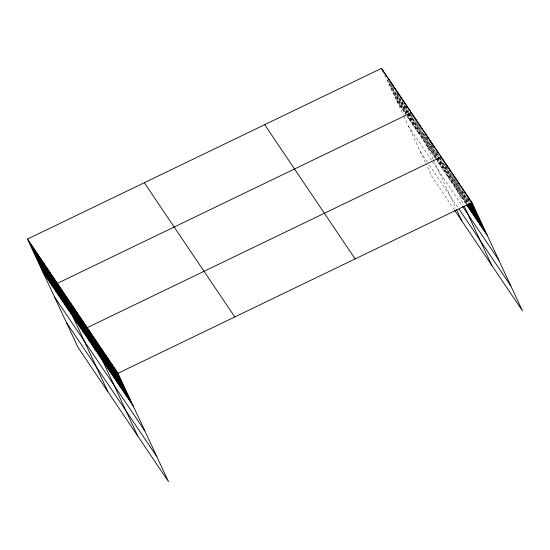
<?xml version="1.0" encoding="UTF-8"?>
<svg xmlns="http://www.w3.org/2000/svg" width="550" height="550" viewBox="0 0 550 550"><rect width="100%" height="100%" fill="white"/><g stroke="black" fill="none" stroke-linecap="round" stroke-linejoin="round"><path stroke-width="0.41" stroke-dasharray="2.75 2.06" d="M396.736 101.014L405.694 114.304L395.175 91.74M407.186 116.517L435.174 158.049M465.967 203.734L437.044 160.813L425.796 136.696M408.382 125.991L432.266 161.432M432.644 161.982L462.124 205.728M420.386 151.724L427.474 162.243M429.337 165.014L457.703 207.096M454.424 209.921L432.032 176.701L426.209 164.209M468.648 199.32L469.741 201.657M467.913 198.708L469.363 201.816M467.17 198.089L468.985 201.981M464.984 194.356L468.971 202.916M463.519 192.184L468.6 203.081M462.419 190.788L467.857 202.462M461.677 190.176L467.479 202.62M459.484 186.443L467.466 203.562M457.662 183.494L467.094 203.72M456.197 181.321L466.716 203.885M454.726 179.149L465.974 203.266M453.991 178.53L465.238 202.647M452.162 175.581L463.774 200.475M450.697 173.401L462.309 198.303M449.962 172.789L460.845 196.13M446.683 166.726L459.381 193.958M445.94 166.107L457.916 191.785M445.204 165.488L463.567 204.868M443.712 163.274L454.953 187.392M442.942 162.614L453.461 185.178M440.722 158.847L451.969 182.964M439.594 157.41L450.478 180.751M437.374 153.636L438.824 156.75M439.189 157.527L448.986 178.537M436.246 152.199L447.494 176.323M432.939 146.094L434.39 149.208M435.841 152.322L446.002 174.103M432.169 145.434L437.614 157.108M437.979 157.884L444.51 171.889M431.406 144.781L437.209 157.224M437.573 158.008L443.011 169.675M430.636 144.121L436.803 157.348M437.168 158.125L441.519 167.461M427.329 138.016L436.397 157.465M436.762 158.242L440.027 165.248M426.566 137.356L438.536 163.034M423.94 133.705L435.188 157.822M423.17 133.045L434.06 156.386M422.407 132.385L432.568 154.172M419.1 126.28L431.069 151.958M417.608 124.066L429.578 149.744M416.838 123.406L428.086 147.531M415.711 121.969L433.063 159.191M433.386 159.885L456.06 208.505M414.941 121.316L425.102 143.096M411.998 115.988L413.084 118.319M413.449 119.096L423.61 140.882M410.506 113.774L422.118 138.669M410.465 114.668L420.619 136.455M406.072 106.233L407.522 109.34M407.88 110.117L408.973 112.454M409.337 113.231L419.127 134.241M405.666 106.349L408.567 112.571M408.932 113.348L417.636 132.028M404.532 104.912L408.162 112.695M408.526 113.472L416.144 129.807M402.676 101.922L407.756 112.812M408.121 113.589L414.652 127.593M401.913 101.262L413.16 125.379M399.692 97.488L406.952 113.052M407.309 113.829L411.668 123.166M397.836 94.497L406.546 113.169M406.911 113.946L410.176 120.952M397.072 93.837L406.141 113.286M407.591 116.401L408.678 118.738M396.303 93.177L406.099 114.187M392.59 87.196L404.202 112.09M390.734 84.198L402.71 109.876M389.971 83.545L401.218 107.662M388.843 82.108L399.726 105.449M387.344 79.888L398.234 103.235M384.766 75.343L403.535 115.589M403.858 116.277L425.562 162.828"/><path stroke-width="0.82" d="M27.5 239.071L117.968 373.299L168.499 481.663L78.031 347.428L27.5 239.071L381.501 68.338L471.969 202.572L522.5 310.929L454.795 210.478M117.968 373.299L471.969 202.572M466.703 204.82L487.211 235.249M462.495 206.278L498.857 260.219M459.195 209.309L510.854 285.952M264.681 124.678L355.149 258.913M144.32 182.731L234.788 316.958M42.735 271.748L133.21 405.976M54.381 296.725L144.856 430.953M66.385 322.458L156.853 456.686M470.504 200.393L485.746 233.076M469.04 198.22L469.769 199.781M471.219 202.888L484.282 230.897M467.576 196.048L468.662 198.385M470.841 203.053L482.817 228.724M466.111 193.875L467.562 196.989M470.463 203.211L481.353 226.552M464.647 191.702L465.376 193.256M470.092 203.376L479.882 224.379M463.183 189.53L464.269 191.861M469.714 203.534L478.418 222.207M461.718 187.357L462.804 189.688M469.336 203.692L476.953 220.034M460.254 185.185L460.976 186.739M468.957 203.857L475.489 217.862M458.789 183.012L459.876 185.343M468.586 204.016L474.024 215.689M457.325 180.84L458.411 183.171M468.208 204.181L472.56 213.517M455.861 178.661L456.582 180.221M467.83 204.339L471.096 211.344M454.396 176.488L455.482 178.826M467.452 204.497L469.631 209.165M452.932 174.316L454.018 176.653M467.081 204.662L468.167 206.992M451.467 172.143L452.189 173.697M449.996 169.971L450.725 171.524M448.532 167.798L449.989 170.912M447.067 165.626L448.161 167.956M445.603 163.453L447.054 166.561M444.139 161.281L445.589 164.388M442.674 159.101L443.768 161.439M442.661 160.043L441.21 156.929L87.209 327.663L137.741 436.019M464.214 206.257L491.741 265.293M439.718 154.715L441.169 157.829M438.226 152.501L438.948 154.055M436.734 150.287L437.821 152.618M435.243 148.074L436.693 151.181M433.751 145.86L434.473 147.414M432.252 143.639L433.345 145.977M430.76 141.426L432.211 144.54M429.268 139.212L430.719 142.326M427.776 136.998L428.505 138.552M426.284 134.784L427.371 137.115M424.793 132.571L426.243 135.678M423.301 130.357L424.022 131.911M421.802 128.136L422.895 130.474M420.31 125.922L421.761 129.037M418.818 123.709L419.911 126.046M417.326 121.495L418.055 123.049M415.834 119.281L416.921 121.612M414.342 117.067L415.793 120.175M412.851 114.847L414.666 118.738M412.445 114.971L411.359 112.633L57.358 283.367L107.882 391.724M456.706 209.894L461.883 220.997M409.86 110.419L411.317 113.534M408.368 108.206L409.461 110.543M406.876 105.992L407.605 107.546M405.384 103.778L406.471 106.109M403.893 101.564L404.979 103.895M402.401 99.344L403.123 100.904M400.909 97.13L401.995 99.468M399.417 94.916L400.503 97.254M397.918 92.703L399.011 95.033M396.426 90.489L397.877 93.596M394.934 88.275L396.021 90.606M393.442 86.054L394.893 89.169M391.951 83.841L393.401 86.955M390.459 81.627L391.545 83.964M388.967 79.413L390.418 82.528M387.475 77.199L388.926 80.314M385.976 74.986L386.705 76.539M384.484 72.772L385.578 75.102M382.993 70.551L384.443 73.666M381.501 68.338L382.951 71.452M116.504 371.126L131.746 403.803M115.039 368.954L130.281 401.631M113.575 366.781L128.817 399.458M112.111 364.609L127.353 397.286M110.646 362.436L125.881 395.113M109.182 360.264L124.417 392.941M107.718 358.084L122.953 390.768M106.253 355.912L121.488 388.596M104.789 353.739L120.024 386.416M103.324 351.567L118.559 384.244M101.86 349.394L117.095 382.071M100.396 347.222L115.631 379.899M98.931 345.049L114.166 377.726M97.467 342.877L112.702 375.554M95.996 340.704L111.238 373.381M94.531 338.532L109.773 371.209M93.067 336.353L108.309 369.036M91.603 334.18L106.844 366.857M90.138 332.007L105.38 364.684M88.674 329.835L103.916 362.512M85.718 325.449L100.953 358.126M84.226 323.235L99.461 355.912M82.734 321.021L97.969 353.698M81.242 318.801L96.477 351.484M79.743 316.587L94.985 349.264M78.251 314.373L93.493 347.05M76.759 312.159L92.001 344.836M75.267 309.946L90.509 342.623M73.776 307.732L89.011 340.409M72.284 305.511L87.519 338.195M70.792 303.298L86.027 335.974M69.3 301.084L84.535 333.761M67.801 298.87L83.043 331.547M66.309 296.656L81.551 329.333M64.817 294.442L80.059 327.119M63.326 292.229L78.567 324.906M61.834 290.008L77.069 322.692M60.342 287.794L75.577 320.471M58.85 285.581L74.085 318.257M55.859 281.153L71.101 313.83M54.367 278.939L69.609 311.616M52.876 276.726L68.117 309.403M51.384 274.505L66.619 307.182M49.892 272.291L65.127 304.968M48.4 270.077L63.635 302.754M46.908 267.864L62.143 300.541M45.416 265.65L60.651 298.327M43.918 263.436L59.159 296.113M42.426 261.216L57.667 293.899M40.934 259.002L56.176 291.679M39.442 256.788L54.677 289.465M37.95 254.574L53.185 287.251M36.458 252.361L51.693 285.038M34.966 250.147L50.201 282.824M33.474 247.933L48.709 280.61M31.976 245.712L47.218 278.396M30.484 243.499L45.726 276.176M28.992 241.285L44.234 273.962"/></g></svg>
